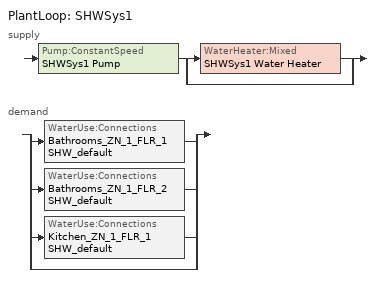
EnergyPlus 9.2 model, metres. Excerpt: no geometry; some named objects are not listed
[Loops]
PlantLoop 'SHWSys1'
 supply: Pump:ConstantSpeed 'SHWSys1 Pump' > split
  | WaterHeater:Mixed 'SHWSys1 Water Heater'
  | bypass
 demand: split
  | WaterUse:Connections 'Bathrooms_ZN_1_FLR_1 SHW_default'
  | WaterUse:Connections 'Bathrooms_ZN_1_FLR_2 SHW_default'
  | WaterUse:Connections 'Kitchen_ZN_1_FLR_1 SHW_default'
  | bypass
[Sizing:Plant]
SHWSys1: Loop Type=Heating; Design Loop Exit Temperature=48.9; Loop Design Temperature Difference=5
[Pump:ConstantSpeed]
SHWSys1 Pump: Design Flow Rate=autosize; Design Pump Head=34026; Design Power Consumption=AUTOSIZE; Motor Efficiency=0.3; Fraction of Motor Inefficiencies to Fluid Stream=0; Pump Control Type=Intermittent
[WaterHeater:Mixed]
SHWSys1 Water Heater: Tank Volume=2.271247; Setpoint Temperature Schedule=SHWSys1 Water Heater Setpoint Temperature Schedule Name; Deadband Temperature Difference=2; Maximum Temperature Limit=82.2222; Heater Control Type=Cycle; Heater Maximum Capacity=175842.6; Heater Fuel Type=NATURALGAS; Heater Thermal Efficiency=0.802765; Off Cycle Parasitic Fuel Consumption Rate=1205.08; Off Cycle Parasitic Fuel Type=NATURALGAS; Off Cycle Parasitic Heat Fraction to Tank=0.8; On Cycle Parasitic Fuel Consumption Rate=1205.08; On Cycle Parasitic Fuel Type=NATURALGAS; Ambient Temperature Indicator=zone; Ambient Temperature Zone=MECH_ZN_1_FLR_1; Off Cycle Loss Coefficient to Ambient Temperature=15.601; On Cycle Loss Coefficient to Ambient Temperature=15.601; Use Side Effectiveness=1; Source Side Effectiveness=1; Use Side Design Flow Rate=AUTOSIZE; Source Side Design Flow Rate=AUTOSIZE; Indirect Water Heating Recovery Time=1.5
[PlantLoop]
SHWSys1: Fluid Type=Water; Plant Equipment Operation Scheme=SHWSys1 Loop Operation Scheme List; Maximum Loop Temperature=60; Minimum Loop Temperature=10; Maximum Loop Flow Rate=AUTOSIZE; Minimum Loop Flow Rate=0; Plant Loop Volume=AUTOSIZE; Load Distribution Scheme=Optimal
[PlantEquipmentList]
SHWSys1 Equipment List: SHWSys1 Water Heater
[PlantEquipmentOperation:HeatingLoad]
SHWSys1 Operation Scheme: Load Range 1 Lower Limit=0; Load Range 1 Upper Limit=1000000000000000; Range 1 Equipment List=SHWSys1 Equipment List
[PlantEquipmentOperationSchemes]
SHWSys1 Loop Operation Scheme List: Control Scheme 1=SHWSys1 Operation Scheme; Control Scheme 1 Schedule=PlantOnSched
[EnergyManagementSystem:ProgramCallingManager]
SET_mCl1_Pod_2_ZN_1_FLR_2_Light_EMS_Program_Prog_Manager: BeginTimestepBeforePredictor; SET_mCl1_Pod_2_ZN_1_FLR_2_Light_EMS_Program
SET_cPOD2_ZN_1_FLR_2_Light_EMS_Program_Prog_Manager: BeginTimestepBeforePredictor; SET_cPOD2_ZN_1_FLR_2_Light_EMS_Program
SET_cCL2_Pod_2_ZN_1_FLR_2_Light_EMS_Program_Prog_Manager: BeginTimestepBeforePredictor; SET_cCL2_Pod_2_ZN_1_FLR_2_Light_EMS_Program
SET_mCl2_Pod_2_ZN_1_FLR_2_Light_EMS_Program_Prog_Manager: BeginTimestepBeforePredictor; SET_mCl2_Pod_2_ZN_1_FLR_2_Light_EMS_Program
SET_cCL1_Pod_3_ZN_1_FLR_2_Light_EMS_Program_Prog_Manager: BeginTimestepBeforePredictor; SET_cCL1_Pod_3_ZN_1_FLR_2_Light_EMS_Program
SET_mCl1_Pod_3_ZN_1_FLR_2_Light_EMS_Program_Prog_Manager: BeginTimestepBeforePredictor; SET_mCl1_Pod_3_ZN_1_FLR_2_Light_EMS_Program
SET_cPOD3_ZN_1_FLR_2_Light_EMS_Program_Prog_Manager: BeginTimestepBeforePredictor; SET_cPOD3_ZN_1_FLR_2_Light_EMS_Program
SET_cCL2_Pod_3_ZN_1_FLR_2_Light_EMS_Program_Prog_Manager: BeginTimestepBeforePredictor; SET_cCL2_Pod_3_ZN_1_FLR_2_Light_EMS_Program
SET_mCl2_Pod_3_ZN_1_FLR_2_Light_EMS_Program_Prog_Manager: BeginTimestepBeforePredictor; SET_mCl2_Pod_3_ZN_1_FLR_2_Light_EMS_Program
SET_Main_Corridor_ZN_1_FLR_2_Light_EMS_Program_Prog_Manager: BeginTimestepBeforePredictor; SET_Main_Corridor_ZN_1_FLR_2_Light_EMS_Program
SET_Lobby_ZN_1_FLR_2_Light_EMS_Program_Prog_Manager: BeginTimestepBeforePredictor; SET_Lobby_ZN_1_FLR_2_Light_EMS_Program
SET_Mech_ZN_1_FLR_2_Light_EMS_Program_Prog_Manager: BeginTimestepBeforePredictor; SET_Mech_ZN_1_FLR_2_Light_EMS_Program
SET_BATHROOMS_ZN_1_FLR_2_Light_EMS_Program_Prog_Manager: BeginTimestepBeforePredictor; SET_BATHROOMS_ZN_1_FLR_2_Light_EMS_Program
SET_Offices_ZN_1_FLR_2_Light_EMS_Program_Prog_Manager: BeginTimestepBeforePredictor; SET_Offices_ZN_1_FLR_2_Light_EMS_Program
SET_LMC_ZN_1_FLR_2_Light_EMS_Program_Prog_Manager: BeginTimestepBeforePredictor; SET_LMC_ZN_1_FLR_2_Light_EMS_Program
[EnergyManagementSystem:Program]
Transformer_Load_Prog: SET Wired_LTG = Facility_Int_LTG*0.0194
SetBoilerPar: SET CapRated =  661340.33; SET EtRated =  0.8; SET CapRated = (CapRated *3.412)/1000; SET SkinLossRate = 0.02; SET BoilerType = 1; IF BoilerType  == 1; IF CapRated >10000; SET PLRx = 0.2; ELSEIF CapRated >5000; SET PLRx = 0.25; ELSEIF CapRated >1000; SET PLRx = 0.33; ELSE; SET BoilerType = 2; SET PLRx = 0.2; ENDIF; ELSE; SET PLRx = 0.2; ENDIF; IF BoilerType == 1; SET CurveX = 0.975 + 0.305 * PLRx - 0.527 * (PLRx^2) + 0.249 * (PLRx^3); ELSE; SET CurveX = 0.907 + 0.320 * PLRx - 0.420 * (PLRx^2) + 0.193 * (PLRx^3); ENDIF; SET LoadX = CapRated * PLRx; SET Etx = CurveX * EtRated; SET InputEx = LoadX/Etx; SET SkinEx = CapRated * SkinLossRate; SET Ecx = (LoadX + SkinEx)/InputEx
SetBoilerCurve: IF BoilerPLR >= PLRx; IF BoilerType == 1; SET BoilerCurve = 0.975 + 0.305*BoilerPLR - 0.527*(BoilerPLR^2) + 0.249*(BoilerPLR^3); ELSE; SET BoilerCurve = 0.907 + 0.320*BoilerPLR - 0.420*(BoilerPLR^2) + 0.193*(BoilerPLR^3); ENDIF; ELSE; IF BoilerPLR == 0; SET BoilerCurve = NULL; ELSE; IF BoilerPLR <0.05; SET BoilerCurve = (0.05/(0.05 + SkinLossRate)) * (Ecx/EtRated); ELSE; SET BoilerCurve = (BoilerPLR/(BoilerPLR + SkinLossRate)) * (Ecx/EtRated); ENDIF; ENDIF; ENDIF
OA_BASED_OPTIMUM_START_EMS_Program: IF DaylightSavings==0 && DayOfWeek>1 && DayOfWeek<7 && Hour==6 && OAT<23.9 && OAT>1.7; SET CLGSETP_SCH_Actuator = 29.44; SET HTGSETP_SCH_Actuator = 15.6; SET CLGSETP_SCH_w_SB_Actuator = 29.44; SET HTGSETP_SCH_w_SB_Actuator = 15.6; ELSEIF DaylightSavings==1 && DayOfWeek>1 && DayOfWeek<7 && Hour==5 && OAT<23.9 && OAT>1.7; SET CLGSETP_SCH_Actuator = 29.44; SET HTGSETP_SCH_Actuator = 15.6; SET CLGSETP_SCH_w_SB_Actuator = 29.44; SET HTGSETP_SCH_w_SB_Actuator = 15.6; ELSE; SET CLGSETP_SCH_Actuator = NULL; SET HTGSETP_SCH_Actuator = NULL; SET CLGSETP_SCH_w_SB_Actuator = NULL; SET HTGSETP_SCH_w_SB_Actuator = NULL; ENDIF
SET_cCL1_Pod_1_ZN_1_FLR_1_Light_EMS_Program: SET cCL1_Pod_1_ZN_1_FLR_1_LSr_IP=0.093*cCL1_Pod_1_ZN_1_FLR_1_LSr/cCL1_Pod_1_ZN_1_FLR_1_Area; IF (cCL1_Pod_1_ZN_1_FLR_1_OSr <= 0) && (cCL1_Pod_1_ZN_1_FLR_1_LSr_IP >= 0.02); SET cCL1_Pod_1_ZN_1_FLR_1_LAr = 0.02*cCL1_Pod_1_ZN_1_FLR_1_Area/0.09290304; ELSE; SET cCL1_Pod_1_ZN_1_FLR_1_LAr = NULL; ENDIF
SET_mCl1_Pod_1_ZN_1_FLR_1_Light_EMS_Program: SET mCl1_Pod_1_ZN_1_FLR_1_LSr_IP=0.093*mCl1_Pod_1_ZN_1_FLR_1_LSr/mCl1_Pod_1_ZN_1_FLR_1_Area; IF (mCl1_Pod_1_ZN_1_FLR_1_OSr <= 0) && (mCl1_Pod_1_ZN_1_FLR_1_LSr_IP >= 0.02); SET mCl1_Pod_1_ZN_1_FLR_1_LAr = 0.02*mCl1_Pod_1_ZN_1_FLR_1_Area/0.09290304; ELSE; SET mCl1_Pod_1_ZN_1_FLR_1_LAr = NULL; ENDIF
SET_cPOD1_ZN_1_FLR_1_Light_EMS_Program: SET cPOD1_ZN_1_FLR_1_LSr_IP=0.093*cPOD1_ZN_1_FLR_1_LSr/cPOD1_ZN_1_FLR_1_Area; IF (cPOD1_ZN_1_FLR_1_OSr <= 0) && (cPOD1_ZN_1_FLR_1_LSr_IP >= 0.02); SET cPOD1_ZN_1_FLR_1_LAr = 0.02*cPOD1_ZN_1_FLR_1_Area/0.09290304; ELSE; SET cPOD1_ZN_1_FLR_1_LAr = NULL; ENDIF
SET_cCL2_Pod_1_ZN_1_FLR_1_Light_EMS_Program: SET cCL2_Pod_1_ZN_1_FLR_1_LSr_IP=0.093*cCL2_Pod_1_ZN_1_FLR_1_LSr/cCL2_Pod_1_ZN_1_FLR_1_Area; IF (cCL2_Pod_1_ZN_1_FLR_1_OSr <= 0) && (cCL2_Pod_1_ZN_1_FLR_1_LSr_IP >= 0.02); SET cCL2_Pod_1_ZN_1_FLR_1_LAr = 0.02*cCL2_Pod_1_ZN_1_FLR_1_Area/0.09290304; ELSE; SET cCL2_Pod_1_ZN_1_FLR_1_LAr = NULL; ENDIF
SET_mCl2_Pod_1_ZN_1_FLR_1_Light_EMS_Program: SET mCl2_Pod_1_ZN_1_FLR_1_LSr_IP=0.093*mCl2_Pod_1_ZN_1_FLR_1_LSr/mCl2_Pod_1_ZN_1_FLR_1_Area; IF (mCl2_Pod_1_ZN_1_FLR_1_OSr <= 0) && (mCl2_Pod_1_ZN_1_FLR_1_LSr_IP >= 0.02); SET mCl2_Pod_1_ZN_1_FLR_1_LAr = 0.02*mCl2_Pod_1_ZN_1_FLR_1_Area/0.09290304; ELSE; SET mCl2_Pod_1_ZN_1_FLR_1_LAr = NULL; ENDIF
SET_cCL1_Pod_2_ZN_1_FLR_1_Light_EMS_Program: SET cCL1_Pod_2_ZN_1_FLR_1_LSr_IP=0.093*cCL1_Pod_2_ZN_1_FLR_1_LSr/cCL1_Pod_2_ZN_1_FLR_1_Area; IF (cCL1_Pod_2_ZN_1_FLR_1_OSr <= 0) && (cCL1_Pod_2_ZN_1_FLR_1_LSr_IP >= 0.02); SET cCL1_Pod_2_ZN_1_FLR_1_LAr = 0.02*cCL1_Pod_2_ZN_1_FLR_1_Area/0.09290304; ELSE; SET cCL1_Pod_2_ZN_1_FLR_1_LAr = NULL; ENDIF
SET_mCl1_Pod_2_ZN_1_FLR_1_Light_EMS_Program: SET mCl1_Pod_2_ZN_1_FLR_1_LSr_IP=0.093*mCl1_Pod_2_ZN_1_FLR_1_LSr/mCl1_Pod_2_ZN_1_FLR_1_Area; IF (mCl1_Pod_2_ZN_1_FLR_1_OSr <= 0) && (mCl1_Pod_2_ZN_1_FLR_1_LSr_IP >= 0.02); SET mCl1_Pod_2_ZN_1_FLR_1_LAr = 0.02*mCl1_Pod_2_ZN_1_FLR_1_Area/0.09290304; ELSE; SET mCl1_Pod_2_ZN_1_FLR_1_LAr = NULL; ENDIF
SET_cPOD2_ZN_1_FLR_1_Light_EMS_Program: SET cPOD2_ZN_1_FLR_1_LSr_IP=0.093*cPOD2_ZN_1_FLR_1_LSr/cPOD2_ZN_1_FLR_1_Area; IF (cPOD2_ZN_1_FLR_1_OSr <= 0) && (cPOD2_ZN_1_FLR_1_LSr_IP >= 0.02); SET cPOD2_ZN_1_FLR_1_LAr = 0.02*cPOD2_ZN_1_FLR_1_Area/0.09290304; ELSE; SET cPOD2_ZN_1_FLR_1_LAr = NULL; ENDIF
SET_cCL2_Pod_2_ZN_1_FLR_1_Light_EMS_Program: SET cCL2_Pod_2_ZN_1_FLR_1_LSr_IP=0.093*cCL2_Pod_2_ZN_1_FLR_1_LSr/cCL2_Pod_2_ZN_1_FLR_1_Area; IF (cCL2_Pod_2_ZN_1_FLR_1_OSr <= 0) && (cCL2_Pod_2_ZN_1_FLR_1_LSr_IP >= 0.02); SET cCL2_Pod_2_ZN_1_FLR_1_LAr = 0.02*cCL2_Pod_2_ZN_1_FLR_1_Area/0.09290304; ELSE; SET cCL2_Pod_2_ZN_1_FLR_1_LAr = NULL; ENDIF
SET_mCl2_Pod_2_ZN_1_FLR_1_Light_EMS_Program: SET mCl2_Pod_2_ZN_1_FLR_1_LSr_IP=0.093*mCl2_Pod_2_ZN_1_FLR_1_LSr/mCl2_Pod_2_ZN_1_FLR_1_Area; IF (mCl2_Pod_2_ZN_1_FLR_1_OSr <= 0) && (mCl2_Pod_2_ZN_1_FLR_1_LSr_IP >= 0.02); SET mCl2_Pod_2_ZN_1_FLR_1_LAr = 0.02*mCl2_Pod_2_ZN_1_FLR_1_Area/0.09290304; ELSE; SET mCl2_Pod_2_ZN_1_FLR_1_LAr = NULL; ENDIF
SET_cCL1_Pod_3_ZN_1_FLR_1_Light_EMS_Program: SET cCL1_Pod_3_ZN_1_FLR_1_LSr_IP=0.093*cCL1_Pod_3_ZN_1_FLR_1_LSr/cCL1_Pod_3_ZN_1_FLR_1_Area; IF (cCL1_Pod_3_ZN_1_FLR_1_OSr <= 0) && (cCL1_Pod_3_ZN_1_FLR_1_LSr_IP >= 0.02); SET cCL1_Pod_3_ZN_1_FLR_1_LAr = 0.02*cCL1_Pod_3_ZN_1_FLR_1_Area/0.09290304; ELSE; SET cCL1_Pod_3_ZN_1_FLR_1_LAr = NULL; ENDIF
SET_mCl1_Pod_3_ZN_1_FLR_1_Light_EMS_Program: SET mCl1_Pod_3_ZN_1_FLR_1_LSr_IP=0.093*mCl1_Pod_3_ZN_1_FLR_1_LSr/mCl1_Pod_3_ZN_1_FLR_1_Area; IF (mCl1_Pod_3_ZN_1_FLR_1_OSr <= 0) && (mCl1_Pod_3_ZN_1_FLR_1_LSr_IP >= 0.02); SET mCl1_Pod_3_ZN_1_FLR_1_LAr = 0.02*mCl1_Pod_3_ZN_1_FLR_1_Area/0.09290304; ELSE; SET mCl1_Pod_3_ZN_1_FLR_1_LAr = NULL; ENDIF
SET_cPOD3_ZN_1_FLR_1_Light_EMS_Program: SET cPOD3_ZN_1_FLR_1_LSr_IP=0.093*cPOD3_ZN_1_FLR_1_LSr/cPOD3_ZN_1_FLR_1_Area; IF (cPOD3_ZN_1_FLR_1_OSr <= 0) && (cPOD3_ZN_1_FLR_1_LSr_IP >= 0.02); SET cPOD3_ZN_1_FLR_1_LAr = 0.02*cPOD3_ZN_1_FLR_1_Area/0.09290304; ELSE; SET cPOD3_ZN_1_FLR_1_LAr = NULL; ENDIF
SET_cCL2_Pod_3_ZN_1_FLR_1_Light_EMS_Program: SET cCL2_Pod_3_ZN_1_FLR_1_LSr_IP=0.093*cCL2_Pod_3_ZN_1_FLR_1_LSr/cCL2_Pod_3_ZN_1_FLR_1_Area; IF (cCL2_Pod_3_ZN_1_FLR_1_OSr <= 0) && (cCL2_Pod_3_ZN_1_FLR_1_LSr_IP >= 0.02); SET cCL2_Pod_3_ZN_1_FLR_1_LAr = 0.02*cCL2_Pod_3_ZN_1_FLR_1_Area/0.09290304; ELSE; SET cCL2_Pod_3_ZN_1_FLR_1_LAr = NULL; ENDIF
SET_mCl2_Pod_3_ZN_1_FLR_1_Light_EMS_Program: SET mCl2_Pod_3_ZN_1_FLR_1_LSr_IP=0.093*mCl2_Pod_3_ZN_1_FLR_1_LSr/mCl2_Pod_3_ZN_1_FLR_1_Area; IF (mCl2_Pod_3_ZN_1_FLR_1_OSr <= 0) && (mCl2_Pod_3_ZN_1_FLR_1_LSr_IP >= 0.02); SET mCl2_Pod_3_ZN_1_FLR_1_LAr = 0.02*mCl2_Pod_3_ZN_1_FLR_1_Area/0.09290304; ELSE; SET mCl2_Pod_3_ZN_1_FLR_1_LAr = NULL; ENDIF
SET_AUX_GYM_ZN_1_FLR_1_Light_EMS_Program: SET AUX_GYM_ZN_1_FLR_1_LSr_IP=0.093*AUX_GYM_ZN_1_FLR_1_LSr/AUX_GYM_ZN_1_FLR_1_Area; IF (AUX_GYM_ZN_1_FLR_1_OSr <= 0) && (AUX_GYM_ZN_1_FLR_1_LSr_IP >= 0.02); SET AUX_GYM_ZN_1_FLR_1_LAr = 0.02*AUX_GYM_ZN_1_FLR_1_Area/0.09290304; ELSE; SET AUX_GYM_ZN_1_FLR_1_LAr = NULL; ENDIF
SET_AUDITORIUM_ZN_1_FLR_1_Light_EMS_Program: SET AUDITORIUM_ZN_1_FLR_1_LSr_IP=0.093*AUDITORIUM_ZN_1_FLR_1_LSr/AUDITORIUM_ZN_1_FLR_1_Area; IF (AUDITORIUM_ZN_1_FLR_1_OSr <= 0) && (AUDITORIUM_ZN_1_FLR_1_LSr_IP >= 0.02); SET AUDITORIUM_ZN_1_FLR_1_LAr = 0.02*AUDITORIUM_ZN_1_FLR_1_Area/0.09290304; ELSE; SET AUDITORIUM_ZN_1_FLR_1_LAr = NULL; ENDIF
SET_Main_Corridor_ZN_1_FLR_1_Light_EMS_Program: SET Main_Corridor_ZN_1_FLR_1_LSr_IP=0.093*Main_Corridor_ZN_1_FLR_1_LSr/Main_Corridor_ZN_1_FLR_1_Area; IF (Main_Corridor_ZN_1_FLR_1_OSr <= 0) && (Main_Corridor_ZN_1_FLR_1_LSr_IP >= 0.02); SET Main_Corridor_ZN_1_FLR_1_LAr = 0.02*Main_Corridor_ZN_1_FLR_1_Area/0.09290304; ELSE; SET Main_Corridor_ZN_1_FLR_1_LAr = NULL; ENDIF
SET_Lobby_ZN_1_FLR_1_Light_EMS_Program: SET Lobby_ZN_1_FLR_1_LSr_IP=0.093*Lobby_ZN_1_FLR_1_LSr/Lobby_ZN_1_FLR_1_Area; IF (Lobby_ZN_1_FLR_1_OSr <= 0) && (Lobby_ZN_1_FLR_1_LSr_IP >= 0.02); SET Lobby_ZN_1_FLR_1_LAr = 0.02*Lobby_ZN_1_FLR_1_Area/0.09290304; ELSE; SET Lobby_ZN_1_FLR_1_LAr = NULL; ENDIF
SET_Mech_ZN_1_FLR_1_Light_EMS_Program: SET Mech_ZN_1_FLR_1_LSr_IP=0.093*Mech_ZN_1_FLR_1_LSr/Mech_ZN_1_FLR_1_Area; IF (Mech_ZN_1_FLR_1_OSr <= 0) && (Mech_ZN_1_FLR_1_LSr_IP >= 0.02); SET Mech_ZN_1_FLR_1_LAr = 0.02*Mech_ZN_1_FLR_1_Area/0.09290304; ELSE; SET Mech_ZN_1_FLR_1_LAr = NULL; ENDIF
SET_BATHROOMS_ZN_1_FLR_1_Light_EMS_Program: SET BATHROOMS_ZN_1_FLR_1_LSr_IP=0.093*BATHROOMS_ZN_1_FLR_1_LSr/BATHROOMS_ZN_1_FLR_1_Area; IF (BATHROOMS_ZN_1_FLR_1_OSr <= 0) && (BATHROOMS_ZN_1_FLR_1_LSr_IP >= 0.02); SET BATHROOMS_ZN_1_FLR_1_LAr = 0.02*BATHROOMS_ZN_1_FLR_1_Area/0.09290304; ELSE; SET BATHROOMS_ZN_1_FLR_1_LAr = NULL; ENDIF
SET_Offices_ZN_1_FLR_1_Light_EMS_Program: SET Offices_ZN_1_FLR_1_LSr_IP=0.093*Offices_ZN_1_FLR_1_LSr/Offices_ZN_1_FLR_1_Area; IF (Offices_ZN_1_FLR_1_OSr <= 0) && (Offices_ZN_1_FLR_1_LSr_IP >= 0.02); IF (ActualOccupancy <= 0); SET Offices_ZN_1_FLR_1_LAr = 0.02*Offices_ZN_1_FLR_1_Area/0.09290304; ELSE; SET Offices_ZN_1_FLR_1_LAr = NULL; ENDIF; ELSE; SET Offices_ZN_1_FLR_1_LAr = NULL; ENDIF
SET_Gym_ZN_1_FLR_1_Light_EMS_Program: SET Gym_ZN_1_FLR_1_LSr_IP=0.093*Gym_ZN_1_FLR_1_LSr/Gym_ZN_1_FLR_1_Area; IF (Gym_ZN_1_FLR_1_OSr <= 0) && (Gym_ZN_1_FLR_1_LSr_IP >= 0.02); SET Gym_ZN_1_FLR_1_LAr = 0.02*Gym_ZN_1_FLR_1_Area/0.09290304; ELSE; SET Gym_ZN_1_FLR_1_LAr = NULL; ENDIF
SET_Kitchen_ZN_1_FLR_1_Light_EMS_Program: SET Kitchen_ZN_1_FLR_1_LSr_IP=0.093*Kitchen_ZN_1_FLR_1_LSr/Kitchen_ZN_1_FLR_1_Area; IF (Kitchen_ZN_1_FLR_1_OSr <= 0) && (Kitchen_ZN_1_FLR_1_LSr_IP >= 0.02); SET Kitchen_ZN_1_FLR_1_LAr = 0.02*Kitchen_ZN_1_FLR_1_Area/0.09290304; ELSE; SET Kitchen_ZN_1_FLR_1_LAr = NULL; ENDIF
SET_Cafeteria_ZN_1_FLR_1_Light_EMS_Program: SET Cafeteria_ZN_1_FLR_1_LSr_IP=0.093*Cafeteria_ZN_1_FLR_1_LSr/Cafeteria_ZN_1_FLR_1_Area; IF (Cafeteria_ZN_1_FLR_1_OSr <= 0) && (Cafeteria_ZN_1_FLR_1_LSr_IP >= 0.02); SET Cafeteria_ZN_1_FLR_1_LAr = 0.02*Cafeteria_ZN_1_FLR_1_Area/0.09290304; ELSE; SET Cafeteria_ZN_1_FLR_1_LAr = NULL; ENDIF
SET_cCL1_Pod_1_ZN_1_FLR_2_Light_EMS_Program: SET cCL1_Pod_1_ZN_1_FLR_2_LSr_IP=0.093*cCL1_Pod_1_ZN_1_FLR_2_LSr/cCL1_Pod_1_ZN_1_FLR_2_Area; IF (cCL1_Pod_1_ZN_1_FLR_2_OSr <= 0) && (cCL1_Pod_1_ZN_1_FLR_2_LSr_IP >= 0.02); SET cCL1_Pod_1_ZN_1_FLR_2_LAr = 0.02*cCL1_Pod_1_ZN_1_FLR_2_Area/0.09290304; ELSE; SET cCL1_Pod_1_ZN_1_FLR_2_LAr = NULL; ENDIF
SET_mCl1_Pod_1_ZN_1_FLR_2_Light_EMS_Program: SET mCl1_Pod_1_ZN_1_FLR_2_LSr_IP=0.093*mCl1_Pod_1_ZN_1_FLR_2_LSr/mCl1_Pod_1_ZN_1_FLR_2_Area; IF (mCl1_Pod_1_ZN_1_FLR_2_OSr <= 0) && (mCl1_Pod_1_ZN_1_FLR_2_LSr_IP >= 0.02); SET mCl1_Pod_1_ZN_1_FLR_2_LAr = 0.02*mCl1_Pod_1_ZN_1_FLR_2_Area/0.09290304; ELSE; SET mCl1_Pod_1_ZN_1_FLR_2_LAr = NULL; ENDIF
SET_cPOD1_ZN_1_FLR_2_Light_EMS_Program: SET cPOD1_ZN_1_FLR_2_LSr_IP=0.093*cPOD1_ZN_1_FLR_2_LSr/cPOD1_ZN_1_FLR_2_Area; IF (cPOD1_ZN_1_FLR_2_OSr <= 0) && (cPOD1_ZN_1_FLR_2_LSr_IP >= 0.02); SET cPOD1_ZN_1_FLR_2_LAr = 0.02*cPOD1_ZN_1_FLR_2_Area/0.09290304; ELSE; SET cPOD1_ZN_1_FLR_2_LAr = NULL; ENDIF
SET_cCL2_Pod_1_ZN_1_FLR_2_Light_EMS_Program: SET cCL2_Pod_1_ZN_1_FLR_2_LSr_IP=0.093*cCL2_Pod_1_ZN_1_FLR_2_LSr/cCL2_Pod_1_ZN_1_FLR_2_Area; IF (cCL2_Pod_1_ZN_1_FLR_2_OSr <= 0) && (cCL2_Pod_1_ZN_1_FLR_2_LSr_IP >= 0.02); SET cCL2_Pod_1_ZN_1_FLR_2_LAr = 0.02*cCL2_Pod_1_ZN_1_FLR_2_Area/0.09290304; ELSE; SET cCL2_Pod_1_ZN_1_FLR_2_LAr = NULL; ENDIF
SET_mCl2_Pod_1_ZN_1_FLR_2_Light_EMS_Program: SET mCl2_Pod_1_ZN_1_FLR_2_LSr_IP=0.093*mCl2_Pod_1_ZN_1_FLR_2_LSr/mCl2_Pod_1_ZN_1_FLR_2_Area; IF (mCl2_Pod_1_ZN_1_FLR_2_OSr <= 0) && (mCl2_Pod_1_ZN_1_FLR_2_LSr_IP >= 0.02); SET mCl2_Pod_1_ZN_1_FLR_2_LAr = 0.02*mCl2_Pod_1_ZN_1_FLR_2_Area/0.09290304; ELSE; SET mCl2_Pod_1_ZN_1_FLR_2_LAr = NULL; ENDIF
SET_cCL1_Pod_2_ZN_1_FLR_2_Light_EMS_Program: SET cCL1_Pod_2_ZN_1_FLR_2_LSr_IP=0.093*cCL1_Pod_2_ZN_1_FLR_2_LSr/cCL1_Pod_2_ZN_1_FLR_2_Area; IF (cCL1_Pod_2_ZN_1_FLR_2_OSr <= 0) && (cCL1_Pod_2_ZN_1_FLR_2_LSr_IP >= 0.02); SET cCL1_Pod_2_ZN_1_FLR_2_LAr = 0.02*cCL1_Pod_2_ZN_1_FLR_2_Area/0.09290304; ELSE; SET cCL1_Pod_2_ZN_1_FLR_2_LAr = NULL; ENDIF
SET_mCl1_Pod_2_ZN_1_FLR_2_Light_EMS_Program: SET mCl1_Pod_2_ZN_1_FLR_2_LSr_IP=0.093*mCl1_Pod_2_ZN_1_FLR_2_LSr/mCl1_Pod_2_ZN_1_FLR_2_Area; IF (mCl1_Pod_2_ZN_1_FLR_2_OSr <= 0) && (mCl1_Pod_2_ZN_1_FLR_2_LSr_IP >= 0.02); SET mCl1_Pod_2_ZN_1_FLR_2_LAr = 0.02*mCl1_Pod_2_ZN_1_FLR_2_Area/0.09290304; ELSE; SET mCl1_Pod_2_ZN_1_FLR_2_LAr = NULL; ENDIF
SET_cPOD2_ZN_1_FLR_2_Light_EMS_Program: SET cPOD2_ZN_1_FLR_2_LSr_IP=0.093*cPOD2_ZN_1_FLR_2_LSr/cPOD2_ZN_1_FLR_2_Area; IF (cPOD2_ZN_1_FLR_2_OSr <= 0) && (cPOD2_ZN_1_FLR_2_LSr_IP >= 0.02); SET cPOD2_ZN_1_FLR_2_LAr = 0.02*cPOD2_ZN_1_FLR_2_Area/0.09290304; ELSE; SET cPOD2_ZN_1_FLR_2_LAr = NULL; ENDIF
SET_cCL2_Pod_2_ZN_1_FLR_2_Light_EMS_Program: SET cCL2_Pod_2_ZN_1_FLR_2_LSr_IP=0.093*cCL2_Pod_2_ZN_1_FLR_2_LSr/cCL2_Pod_2_ZN_1_FLR_2_Area; IF (cCL2_Pod_2_ZN_1_FLR_2_OSr <= 0) && (cCL2_Pod_2_ZN_1_FLR_2_LSr_IP >= 0.02); SET cCL2_Pod_2_ZN_1_FLR_2_LAr = 0.02*cCL2_Pod_2_ZN_1_FLR_2_Area/0.09290304; ELSE; SET cCL2_Pod_2_ZN_1_FLR_2_LAr = NULL; ENDIF
SET_mCl2_Pod_2_ZN_1_FLR_2_Light_EMS_Program: SET mCl2_Pod_2_ZN_1_FLR_2_LSr_IP=0.093*mCl2_Pod_2_ZN_1_FLR_2_LSr/mCl2_Pod_2_ZN_1_FLR_2_Area; IF (mCl2_Pod_2_ZN_1_FLR_2_OSr <= 0) && (mCl2_Pod_2_ZN_1_FLR_2_LSr_IP >= 0.02); SET mCl2_Pod_2_ZN_1_FLR_2_LAr = 0.02*mCl2_Pod_2_ZN_1_FLR_2_Area/0.09290304; ELSE; SET mCl2_Pod_2_ZN_1_FLR_2_LAr = NULL; ENDIF
SET_cCL1_Pod_3_ZN_1_FLR_2_Light_EMS_Program: SET cCL1_Pod_3_ZN_1_FLR_2_LSr_IP=0.093*cCL1_Pod_3_ZN_1_FLR_2_LSr/cCL1_Pod_3_ZN_1_FLR_2_Area; IF (cCL1_Pod_3_ZN_1_FLR_2_OSr <= 0) && (cCL1_Pod_3_ZN_1_FLR_2_LSr_IP >= 0.02); SET cCL1_Pod_3_ZN_1_FLR_2_LAr = 0.02*cCL1_Pod_3_ZN_1_FLR_2_Area/0.09290304; ELSE; SET cCL1_Pod_3_ZN_1_FLR_2_LAr = NULL; ENDIF
SET_mCl1_Pod_3_ZN_1_FLR_2_Light_EMS_Program: SET mCl1_Pod_3_ZN_1_FLR_2_LSr_IP=0.093*mCl1_Pod_3_ZN_1_FLR_2_LSr/mCl1_Pod_3_ZN_1_FLR_2_Area; IF (mCl1_Pod_3_ZN_1_FLR_2_OSr <= 0) && (mCl1_Pod_3_ZN_1_FLR_2_LSr_IP >= 0.02); SET mCl1_Pod_3_ZN_1_FLR_2_LAr = 0.02*mCl1_Pod_3_ZN_1_FLR_2_Area/0.09290304; ELSE; SET mCl1_Pod_3_ZN_1_FLR_2_LAr = NULL; ENDIF
SET_cPOD3_ZN_1_FLR_2_Light_EMS_Program: SET cPOD3_ZN_1_FLR_2_LSr_IP=0.093*cPOD3_ZN_1_FLR_2_LSr/cPOD3_ZN_1_FLR_2_Area; IF (cPOD3_ZN_1_FLR_2_OSr <= 0) && (cPOD3_ZN_1_FLR_2_LSr_IP >= 0.02); SET cPOD3_ZN_1_FLR_2_LAr = 0.02*cPOD3_ZN_1_FLR_2_Area/0.09290304; ELSE; SET cPOD3_ZN_1_FLR_2_LAr = NULL; ENDIF
SET_cCL2_Pod_3_ZN_1_FLR_2_Light_EMS_Program: SET cCL2_Pod_3_ZN_1_FLR_2_LSr_IP=0.093*cCL2_Pod_3_ZN_1_FLR_2_LSr/cCL2_Pod_3_ZN_1_FLR_2_Area; IF (cCL2_Pod_3_ZN_1_FLR_2_OSr <= 0) && (cCL2_Pod_3_ZN_1_FLR_2_LSr_IP >= 0.02); SET cCL2_Pod_3_ZN_1_FLR_2_LAr = 0.02*cCL2_Pod_3_ZN_1_FLR_2_Area/0.09290304; ELSE; SET cCL2_Pod_3_ZN_1_FLR_2_LAr = NULL; ENDIF
SET_mCl2_Pod_3_ZN_1_FLR_2_Light_EMS_Program: SET mCl2_Pod_3_ZN_1_FLR_2_LSr_IP=0.093*mCl2_Pod_3_ZN_1_FLR_2_LSr/mCl2_Pod_3_ZN_1_FLR_2_Area; IF (mCl2_Pod_3_ZN_1_FLR_2_OSr <= 0) && (mCl2_Pod_3_ZN_1_FLR_2_LSr_IP >= 0.02); SET mCl2_Pod_3_ZN_1_FLR_2_LAr = 0.02*mCl2_Pod_3_ZN_1_FLR_2_Area/0.09290304; ELSE; SET mCl2_Pod_3_ZN_1_FLR_2_LAr = NULL; ENDIF
SET_Main_Corridor_ZN_1_FLR_2_Light_EMS_Program: SET Main_Corridor_ZN_1_FLR_2_LSr_IP=0.093*Main_Corridor_ZN_1_FLR_2_LSr/Main_Corridor_ZN_1_FLR_2_Area; IF (Main_Corridor_ZN_1_FLR_2_OSr <= 0) && (Main_Corridor_ZN_1_FLR_2_LSr_IP >= 0.02); SET Main_Corridor_ZN_1_FLR_2_LAr = 0.02*Main_Corridor_ZN_1_FLR_2_Area/0.09290304; ELSE; SET Main_Corridor_ZN_1_FLR_2_LAr = NULL; ENDIF
SET_Lobby_ZN_1_FLR_2_Light_EMS_Program: SET Lobby_ZN_1_FLR_2_LSr_IP=0.093*Lobby_ZN_1_FLR_2_LSr/Lobby_ZN_1_FLR_2_Area; IF (Lobby_ZN_1_FLR_2_OSr <= 0) && (Lobby_ZN_1_FLR_2_LSr_IP >= 0.02); SET Lobby_ZN_1_FLR_2_LAr = 0.02*Lobby_ZN_1_FLR_2_Area/0.09290304; ELSE; SET Lobby_ZN_1_FLR_2_LAr = NULL; ENDIF
SET_Mech_ZN_1_FLR_2_Light_EMS_Program: SET Mech_ZN_1_FLR_2_LSr_IP=0.093*Mech_ZN_1_FLR_2_LSr/Mech_ZN_1_FLR_2_Area; IF (Mech_ZN_1_FLR_2_OSr <= 0) && (Mech_ZN_1_FLR_2_LSr_IP >= 0.02); SET Mech_ZN_1_FLR_2_LAr = 0.02*Mech_ZN_1_FLR_2_Area/0.09290304; ELSE; SET Mech_ZN_1_FLR_2_LAr = NULL; ENDIF
SET_BATHROOMS_ZN_1_FLR_2_Light_EMS_Program: SET BATHROOMS_ZN_1_FLR_2_LSr_IP=0.093*BATHROOMS_ZN_1_FLR_2_LSr/BATHROOMS_ZN_1_FLR_2_Area; IF (BATHROOMS_ZN_1_FLR_2_OSr <= 0) && (BATHROOMS_ZN_1_FLR_2_LSr_IP >= 0.02); SET BATHROOMS_ZN_1_FLR_2_LAr = 0.02*BATHROOMS_ZN_1_FLR_2_Area/0.09290304; ELSE; SET BATHROOMS_ZN_1_FLR_2_LAr = NULL; ENDIF
SET_Offices_ZN_1_FLR_2_Light_EMS_Program: SET Offices_ZN_1_FLR_2_LSr_IP=0.093*Offices_ZN_1_FLR_2_LSr/Offices_ZN_1_FLR_2_Area; IF (Offices_ZN_1_FLR_2_OSr <= 0) && (Offices_ZN_1_FLR_2_LSr_IP >= 0.02); IF (ActualOccupancy <= 0); SET Offices_ZN_1_FLR_2_LAr = 0.02*Offices_ZN_1_FLR_2_Area/0.09290304; ELSE; SET Offices_ZN_1_FLR_2_LAr = NULL; ENDIF; ELSE; SET Offices_ZN_1_FLR_2_LAr = NULL; ENDIF
SET_LMC_ZN_1_FLR_2_Light_EMS_Program: SET LMC_ZN_1_FLR_2_LSr_IP=0.093*LMC_ZN_1_FLR_2_LSr/LMC_ZN_1_FLR_2_Area; IF (LMC_ZN_1_FLR_2_OSr <= 0) && (LMC_ZN_1_FLR_2_LSr_IP >= 0.02); SET LMC_ZN_1_FLR_2_LAr = 0.02*LMC_ZN_1_FLR_2_Area/0.09290304; ELSE; SET LMC_ZN_1_FLR_2_LAr = NULL; ENDIF
[EnergyManagementSystem:GlobalVariable]
Wired_LTG
BoilerType; CapRated; EtRated; PLRx; Ecx; SkinLossRate
[EnergyManagementSystem:OutputVariable]
Wired_LTG: EMS Variable=Wired_LTG; Type of Data in Variable=Summed; Update Frequency=ZoneTimeStep; Units=J
[SetpointManager:Scheduled]
SHWSys1 Loop Setpoint Manager: Control Variable=Temperature; Schedule=SHWSys1-Loop-Temp-Schedule; Setpoint Node or NodeList=SHWSys1 Supply Outlet Node
[ElectricLoadCenter:Transformer]
Transformer 1: Availability Schedule=Always_On; Transformer Usage=PowerInFromGrid; Rated Capacity=225000; Phase=3; Conductor Material=Aluminum; Full Load Temperature Rise=150; Fraction of Eddy Current Losses=0.1; Performance Input Method=NominalEfficiency; Nameplate Efficiency=0.989; Per Unit Load for Nameplate Efficiency=0.35; Reference Temperature for Nameplate Efficiency=75; Consider Transformer Loss for Utility Cost=Yes; Meter 1=Wired_LTG_Electricity; Meter 2=Wired_INT_EQUIP
[WaterUse:Equipment] EndUse Subcategory=WaterUse; Flow Rate Fraction Schedule=BLDG_SWH_SCH
Name | Peak Flow Rate | Target Temperature Schedule | Hot Water Supply Temperature Schedule | Zone | Sensible Fraction Schedule | Latent Fraction Schedule
Bathrooms_ZN_1_FLR_1 SHW_default | 7.39764e-05 | Bathrooms_ZN_1_FLR_1 SHW_default Temp Sched | Bathrooms_ZN_1_FLR_1 SHW_default Hot Supply Temp Sched | Bathrooms_ZN_1_FLR_1 | Bathrooms_ZN_1_FLR_1 SHW_default Sensible fract sched | Bathrooms_ZN_1_FLR_1 SHW_default Latent fract sched
Bathrooms_ZN_1_FLR_2 SHW_default | 7.39764e-05 | Bathrooms_ZN_1_FLR_2 SHW_default Temp Sched | Bathrooms_ZN_1_FLR_2 SHW_default Hot Supply Temp Sched | Bathrooms_ZN_1_FLR_2 | Bathrooms_ZN_1_FLR_2 SHW_default Sensible fract sched | Bathrooms_ZN_1_FLR_2 SHW_default Latent fract sched
Kitchen_ZN_1_FLR_1 SHW_default | 0.000333647 | Kitchen_ZN_1_FLR_1 SHW_default Temp Sched | Kitchen_ZN_1_FLR_1 SHW_default Hot Supply Temp Sched | Kitchen_ZN_1_FLR_1 | Kitchen_ZN_1_FLR_1 SHW_default Sensible fract sched | Kitchen_ZN_1_FLR_1 SHW_default Latent fract sched
[WaterUse:Connections]
Name | Water Use Equipment 1
Bathrooms_ZN_1_FLR_1 SHW_default | Bathrooms_ZN_1_FLR_1 SHW_default
Bathrooms_ZN_1_FLR_2 SHW_default | Bathrooms_ZN_1_FLR_2 SHW_default
Kitchen_ZN_1_FLR_1 SHW_default | Kitchen_ZN_1_FLR_1 SHW_default
[Schedule:Compact]
BLDG_SWH_SCH: Through: 6/15, For: SummerDesignDay, Until: 07:00, 0.05, Until: 08:00, 0.1, Until: 09:00, 0.34, Until: 10:00, 0.6, Until: 11:00, 0.63, Until: 12:00, 0.72, Until: 13:00, 0.79, Until: 14:00, 0.83, Until: 15:00, 0.61, Until: 16:00, 0.65, Until: 18:00, 0.1, Until: 19:00, 0.19, Until: 20:00, 0.25, Until: 22:00, 0.22, Until: 23:00, 0.12, Until: 24:00, 0.09, For: Weekdays, Until: 07:00, 0, Until: 08:00, 0, Until: 09:00, 0.34, Until: 10:00, 0.6, Until: 11:00, 0.63, Until: 12:00, 0.72, Until: 13:00, 0.79, Until: 14:00, 0.83, Until: 15:00, 0.61, Until: 16:00, 0.65, Until: 18:00, 0.1, Until: 19:00, 0.19, Until: 20:00, 0.25, Until: 22:00, 0, Until: 23:00, 0, Until: 24:00, 0, For: WinterDesignDay, Until: 09:00, 0.03, Until: 13:00, 0.05, Until: 24:00, 0.03, For: Saturday, Until: 09:00, 0, Until: 13:00, 0, Until: 24:00, 0, For: Sunday Holidays AllOtherDays, Until: 08:00, 0, Until: 14:00, 0, Until: 24:00, 0, Through: 9/15, For: SummerDesignDay, Until: 07:00, 0.05, Until: 18:00, 0.1, Until: 19:00, 0.19, Until: 20:00, 0.25, Until: 22:00, 0.22, Until: 23:00, 0.12, Until: 24:00, 0.09, For: Weekdays, Until: 08:00, 0, Until: 18:00, 0.1, Until: 19:00, 0.19, Until: 20:00, 0.25, Until: 22:00, 0, Until: 23:00, 0, Until: 24:00, 0, For: WinterDesignDay, Until: 09:00, 0.03, Until: 13:00, 0.05, Until: 24:00, 0.03, For: Saturday, Until: 09:00, 0, Until: 13:00, 0, Until: 24:00, 0, For: Sunday Holidays AllOtherDays, Until: 08:00, 0, Until: 14:00, 0, Until: 24:00, 0, Through: 12/31, For: SummerDesignDay, Until: 07:00, 0.05, Until: 08:00, 0.1, Until: 09:00, 0.34, Until: 10:00, 0.6, Until: 11:00, 0.63, Until: 12:00, 0.72, Until: 13:00, 0.79, Until: 14:00, 0.83, Until: 15:00, 0.61, Until: 16:00, 0.65, Until: 18:00, 0.1, Until: 19:00, 0.19, Until: 20:00, 0.25, Until: 22:00, 0.22, Until: 23:00, 0.12, Until: 24:00, 0.09, For: Weekdays, Until: 07:00, 0, Until: 08:00, 0, Until: 09:00, 0.34, Until: 10:00, 0.6, Until: 11:00, 0.63, Until: 12:00, 0.72, Until: 13:00, 0.79, Until: 14:00, 0.83, Until: 15:00, 0.61, Until: 16:00, 0.65, Until: 18:00, 0.1, Until: 19:00, 0.19, Until: 20:00, 0.25, Until: 22:00, 0, Until: 23:00, 0, Until: 24:00, 0, For: WinterDesignDay, Until: 09:00, 0.03, Until: 13:00, 0.05, Until: 24:00, 0.03, For: Saturday, Until: 09:00, 0, Until: 13:00, 0, Until: 24:00, 0, For: Sunday Holidays AllOtherDays, Until: 08:00, 0, Until: 14:00, 0, Until: 24:00, 0
ALWAYS_ON; PlantOnSched: Through: 12/31, For: AllDays, Until: 24:00, 1
Bathrooms_ZN_1_FLR_1 SHW_default Latent fract sched; Bathrooms_ZN_1_FLR_2 SHW_default Latent fract sched; Kitchen_ZN_1_FLR_1 SHW_default Latent fract sched: Through: 12/31, For: AllDays, Until: 24:00, 0.05
Bathrooms_ZN_1_FLR_1 SHW_default Sensible fract sched; Bathrooms_ZN_1_FLR_2 SHW_default Sensible fract sched; Kitchen_ZN_1_FLR_1 SHW_default Sensible fract sched: Through: 12/31, For: AllDays, Until: 24:00, 0.2
Bathrooms_ZN_1_FLR_1 SHW_default Temp Sched; Bathrooms_ZN_1_FLR_2 SHW_default Temp Sched; Kitchen_ZN_1_FLR_1 SHW_default Temp Sched; SHWSys1-Loop-Temp-Schedule; SHWSys1 Water Heater Setpoint Temperature Schedule Name: Through: 12/31, For: AllDays, Until: 24:00, 60
Bathrooms_ZN_1_FLR_1 SHW_default Hot Supply Temp Sched; Bathrooms_ZN_1_FLR_2 SHW_default Hot Supply Temp Sched; Kitchen_ZN_1_FLR_1 SHW_default Hot Supply Temp Sched: Through: 12/31, For: AllDays, Until: 24:00, 55
